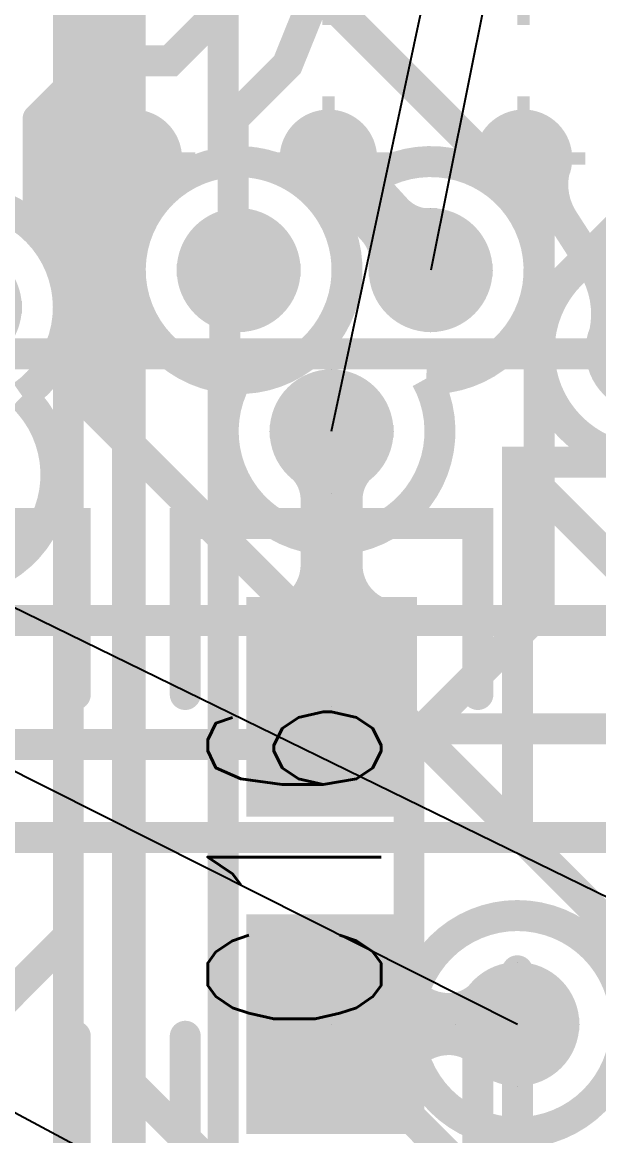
# Model space of a CAD drawing. Extents: x -4539 to 5978, y -4736 to 3041.
# Drawn here: x 2195.1 to 2288.1, y 401.4 to 581 of the extents above; entities that cross this region are included whole.
import ezdxf
from ezdxf.enums import TextEntityAlignment as Align

# ---------------------------------------------------------------- set-up
doc = ezdxf.new("R2010")
doc.units = 0
for name, pattern in [('SIG_105', [2, 1, 1]), ('SIG_109', [2, 1, 1]), ('SIG_111', [2, 1, 1]), ('SIG_173', [2, 1, 1]), ('SIG_18', [2, 1, 1]), ('SIG_192', [2, 1, 1]), ('SIG_195', [2, 1, 1]), ('SIG_39', [2, 1, 1]), ('SIG_40', [2, 1, 1]), ('SIG_41', [2, 1, 1]), ('SIG_42', [2, 1, 1]), ('SIG_45', [2, 1, 1]), ('SIG_46', [2, 1, 1]), ('SIG_48', [2, 1, 1]), ('SIG_94', [2, 1, 1])]:
    doc.linetypes.add(name, pattern=pattern)
doc.layers.get('0').update_dxf_attribs({"color": 254, "linetype": 'CONTINUOUS'})
for name, color, linetype in [('DRIL_NPLTE_THRU_01', 16, 'CONTINUOUS'), ('DRIL_NPLTE_THRU_02', 2, 'CONTINUOUS'), ('DRIL_NPLTE_THRU_03', 34, 'CONTINUOUS'), ('DRIL_NPLTE_THRU_04', 96, 'CONTINUOUS'), ('DRIL_NPLTE_THRU_05', 6, 'CONTINUOUS'), ('DRIL_NPLTE_THRU_06', 176, 'CONTINUOUS'), ('DRIL_PLTE_THRU_01', 16, 'CONTINUOUS'), ('DRIL_PLTE_THRU_02', 2, 'CONTINUOUS'), ('DRIL_PLTE_THRU_03', 34, 'CONTINUOUS'), ('DRIL_PLTE_THRU_04', 96, 'CONTINUOUS'), ('DRIL_PLTE_THRU_05', 6, 'CONTINUOUS'), ('DRIL_PLTE_THRU_06', 176, 'CONTINUOUS'), ('DRIL_SYMBOL', 254, 'CONTINUOUS'), ('LINK_00', 254, 'CONTINUOUS'), ('PADS_BOT', 5, 'CONTINUOUS'), ('PADS_INNER', 1, 'CONTINUOUS'), ('PADS_TOP', 1, 'CONTINUOUS'), ('PART_NAME_01', 6, 'CONTINUOUS'), ('PART_NAME_27', 3, 'CONTINUOUS'), ('PART_TOP_2DLINE_00', 6, 'CONTINUOUS'), ('PART_TOP_2DLINE_01', 6, 'CONTINUOUS'), ('POUR_OUTLINE_05', 216, 'CONTINUOUS'), ('POUR_VIATHERM_02', 56, 'CONTINUOUS'), ('POUR_VIATHERM_05', 216, 'CONTINUOUS'), ('POUR_VOID_02', 56, 'CONTINUOUS'), ('POUR_VOID_05', 216, 'CONTINUOUS'), ('TEAR_01', 1, 'CONTINUOUS'), ('TEAR_04', 3, 'CONTINUOUS'), ('TRACE_01', 1, 'CONTINUOUS'), ('TRACE_03', 43, 'CONTINUOUS'), ('TRACE_04', 3, 'CONTINUOUS'), ('TRACE_06', 5, 'CONTINUOUS'), ('VIAPTS', 1, 'CONTINUOUS')]:
    doc.layers.add(name, color=color, linetype=linetype)
doc.styles.add('W4', font='simplex', dxfattribs={"width": 0.75})
doc.styles.add('W5', font='simplex', dxfattribs={"width": 0.75})

# ---------------------------------------------------------------- blocks, each defined once
blk = doc.blocks.new('POUR_VOID_441')
at = {"layer": 'POUR_VOID_02', "const_width": 5}
blk.add_lwpolyline([(-4027.0605774278, -5977.6807086614, -2.7984438408), (-4004.9394225722, -5979.3192913386, -1.525558371), (-4034.4992913386, -5991.8212598425, -5.1453307625), (-4029.4651706037, -5979.7167979003, -0.045102872)], format="xyb", close=True, dxfattribs=at)
blk = doc.blocks.new('POUR_VOID_439')
at = {"layer": 'POUR_VOID_02', "const_width": 5}
blk.add_lwpolyline([(-3954.5, -5950.875511811, -1.8164655271), (-3939.7106036745, -5976.4857742782, -1.7007096788), (-3970.2960367454, -5976.4977165354, -1.7561939894)], format="xyb", close=True, dxfattribs=at)
blk = doc.blocks.new('POUR_VOID_430')
at = {"layer": 'POUR_VOID_02', "const_width": 5}
blk.add_lwpolyline([(-3886.567480315, -5973.5377952756, -3.8280548046), (-3896.2193175853, -5987.6754068241, -3.8280548046)], format="xyb", close=True, dxfattribs=at)
blk = doc.blocks.new('POUR_OUTLINE_418')
for name in ['POUR_VOID_439', 'POUR_VOID_441', 'POUR_VOID_430']:
    blk.add_blockref(name, (0, 0))
blk = doc.blocks.new('POUR_VIATHERM_862')
at = {"layer": 'POUR_VIATHERM_02'}
for points in [[(-3925, -6070.5905511811), (-3925, -6070.5905511811)], [(-3935, -6080.5905511811), (-3935, -6080.5905511811)], [(-3915, -6080.5905511811), (-3915, -6080.5905511811)], [(-3925, -6090.5905511811), (-3925, -6090.5905511811)]]:
    blk.add_lwpolyline(points, dxfattribs=at)
blk = doc.blocks.new('POUR_HEADER_0')
for name in ['POUR_OUTLINE_418', 'POUR_VIATHERM_862']:
    blk.add_blockref(name, (6185, 6485))
blk = doc.blocks.new('POUR_OUTLINE_4')
at = {"layer": 'POUR_OUTLINE_05', "const_width": 5}
blk.add_lwpolyline([(-4343.9159317585, -6123.4842519685, -1.2996304191), (-4310.0840682415, -6123.4842519685), (-4299.9182152231, -6123.4842519685, -0.9233548583), (-4265.0287664042, -6123.4842519685), (-4222.7643832021, -6123.4842519685, -0.4943229543), (-4194.9564041995, -6123.4842519685), (-3987.9330708661, -6123.4842519685), (-3987.9330708661, -5872.4231496063, -0.5292766294), (-4006.3801312336, -5850.1217322835, -0.9960801244), (-4013.7542519685, -5815.9072178478, -0.7328626547), (-4001.8033595801, -5784.7448031496, -0.552929002), (-3987.9330708661, -5758.5472703412), (-3987.9330708661, -5538.0098687664, -0.3981491823)], format="xyb", dxfattribs=at)
blk = doc.blocks.new('POUR_HEADER_1')
blk.add_blockref('POUR_OUTLINE_4', (5333.8582677165, 5791.3385826772))
blk = doc.blocks.new('POUR_VOID_161')
at = {"layer": 'POUR_VOID_05', "const_width": 5}
blk.add_lwpolyline([(-3921.5002099738, -5972, 1), (-3886.4997900262, -5972, 1)], format="xyb", close=True, dxfattribs=at)
blk = doc.blocks.new('POUR_VOID_160')
at = {"layer": 'POUR_VOID_05', "const_width": 5}
blk.add_lwpolyline([(-3942.5002099738, -6080.5905511811, 1), (-3907.4997900262, -6080.5905511811, 1)], format="xyb", close=True, dxfattribs=at)
blk = doc.blocks.new('POUR_OUTLINE_151')
at = {"layer": 'POUR_OUTLINE_05', "const_width": 5}
blk.add_lwpolyline([(-3692.5, -6127.5), (-3692.5, -4987.5), (-3837.5, -4987.5), (-3837.5, -5092.4870341207, -11.3488749531), (-3837.5, -5117.5129658793), (-3837.5, -5487.5), (-3972.5, -5487.5), (-3972.5, -5504.7027034121, -1.6996603244), (-3972.5, -5535.2972965879), (-3972.5, -5591.725328084, -0.3447286682), (-3972.5, -5619.4557742782), (-3972.5, -5765.6953543307, -0.3256338456), (-3972.5, -5786.3046456693), (-3972.5, -5851.1594750656, -0.11108193), (-3972.5, -5858.8405249344), (-3972.5, -5941.6792913386, -1.1546986281), (-3972.5, -5976.3207086614), (-3972.5, -6127.5), (-3957.4781889764, -6127.5, -0.8660268365), (-3922.8367716535, -6127.5)], format="xyb", close=True, dxfattribs=at)
for name in ['POUR_VOID_161', 'POUR_VOID_160']:
    blk.add_blockref(name, (0, 0))
blk = doc.blocks.new('POUR_VIATHERM_390')
at = {"layer": 'POUR_VIATHERM_05'}
for points in [[(-3939, -5949), (-3939, -5949)], [(-3949, -5959), (-3949, -5959)], [(-3929, -5959), (-3929, -5959)], [(-3939, -5969), (-3939, -5969)]]:
    blk.add_lwpolyline(points, dxfattribs=at)
blk = doc.blocks.new('POUR_VIATHERM_395')
at = {"layer": 'POUR_VIATHERM_05'}
for points in [[(-3955, -5975), (-3955, -5975)], [(-3965, -5985), (-3965, -5985)], [(-3945, -5985), (-3945, -5985)], [(-3955, -5995), (-3955, -5995)]]:
    blk.add_lwpolyline(points, dxfattribs=at)
blk = doc.blocks.new('POUR_HEADER_2')
for name in ['POUR_OUTLINE_151', 'POUR_VIATHERM_390', 'POUR_VIATHERM_395']:
    blk.add_blockref(name, (3840, 4990))
blk = doc.blocks.new('SMOOTH_5')
at = {"const_width": 2.5}
blk.add_lwpolyline([(-1.25, 0, 1), (1.25, 0, 1)], format="xyb", close=True, dxfattribs=at)
blk = doc.blocks.new('PART_BODY_TOP_1')
at = {"layer": 'PART_TOP_2DLINE_01', "const_width": 5}
for points in [[(-27.5590551181, 23.6220472441), (-55.1181102362, 23.6220472441), (-55.1181102362, -23.6220472441), (-27.5590551181, -23.6220472441)], [(27.5590551181, -23.6220472441), (55.1181102362, -23.6220472441), (55.1181102362, 23.6220472441), (27.5590551181, 23.6220472441)]]:
    blk.add_lwpolyline(points, dxfattribs=at)
at = {"layer": 'PART_TOP_2DLINE_01'}
for p in [(-55.1181102362, 23.6220472441), (-27.5590551181, 23.6220472441), (27.5590551181, 23.6220472441), (55.1181102362, 23.6220472441), (-55.1181102362, -23.6220472441), (-27.5590551181, -23.6220472441), (27.5590551181, -23.6220472441), (55.1181102362, -23.6220472441)]:
    blk.add_blockref('SMOOTH_5', p, dxfattribs=at)
blk = doc.blocks.new('DRIL_SYMBOL_0')
at = {"layer": 'DRIL_SYMBOL', "const_width": 2}
for points in [[(0, -10), (0, 10)], [(-10, 0), (10, 0)]]:
    blk.add_lwpolyline(points, dxfattribs=at)
blk = doc.blocks.new('DRIL_HOLE_0')
blk.add_lwpolyline([(0, 0, 1), (0, 0, 1)], format="xyb", close=True)
blk.add_blockref('DRIL_SYMBOL_0', (0, 0))
blk = doc.blocks.new('PAD_0')
blk.add_lwpolyline([(0, 0), (0, 0)])
blk = doc.blocks.new('PAD_1')
at = {"const_width": 27.5590551181}
blk.add_lwpolyline([(-17.7165354331, 0), (17.7165354331, 0)], dxfattribs=at)
blk = doc.blocks.new('STK_TOP_4')
at = {"layer": 'DRIL_NPLTE_THRU_01'}
blk.add_blockref('DRIL_HOLE_0', (0, 0), dxfattribs=at)
at = {"layer": 'DRIL_NPLTE_THRU_02'}
blk.add_blockref('DRIL_HOLE_0', (0, 0), dxfattribs=at)
at = {"layer": 'DRIL_NPLTE_THRU_03'}
blk.add_blockref('DRIL_HOLE_0', (0, 0), dxfattribs=at)
at = {"layer": 'DRIL_NPLTE_THRU_04'}
blk.add_blockref('DRIL_HOLE_0', (0, 0), dxfattribs=at)
at = {"layer": 'DRIL_NPLTE_THRU_05'}
blk.add_blockref('DRIL_HOLE_0', (0, 0), dxfattribs=at)
at = {"layer": 'DRIL_NPLTE_THRU_06'}
blk.add_blockref('DRIL_HOLE_0', (0, 0), dxfattribs=at)
at = {"layer": 'PADS_BOT'}
blk.add_blockref('PAD_0', (0, 0), dxfattribs=at)
at = {"layer": 'PADS_INNER'}
blk.add_blockref('PAD_0', (0, 0), dxfattribs=at)
at = {"layer": 'PADS_TOP'}
blk.add_blockref('PAD_1', (0, 0), dxfattribs=at)
blk = doc.blocks.new('SYM_TOP_3')
for name, p in [('PART_BODY_TOP_1', (0, 0)), ('STK_TOP_4', (-25.5905511811, 0)), ('STK_TOP_4', (25.5905511811, 0))]:
    blk.add_blockref(name, p)
blk = doc.blocks.new('PART_TOP_3')
blk.add_blockref('SYM_TOP_3', (0, 0))
blk = doc.blocks.new('PART_TOP_7')
blk.add_blockref('SYM_TOP_3', (0, 0))
at = {"layer": 'PART_NAME_27', "style": 'W4', "width": 0.75}
blk.add_text('C16', height=28, rotation=-180, dxfattribs=at).set_placement((0, -20), align=Align.TOP_CENTER)
blk = doc.blocks.new('PART_BODY_TOP_2')
at = {"layer": 'PART_TOP_2DLINE_00', "const_width": 5}
for points in [[(-12, 35), (-70, 35), (-70, -35), (-12, -35)], [(12, 35), (70, 35), (70, -35), (12, -35)]]:
    blk.add_lwpolyline(points, dxfattribs=at)
at = {"layer": 'PART_TOP_2DLINE_00'}
for p in [(-70, 35), (-12, 35), (12, 35), (70, 35), (-70, -35), (-12, -35), (12, -35), (70, -35)]:
    blk.add_blockref('SMOOTH_5', p, dxfattribs=at)
blk = doc.blocks.new('PAD_2')
blk.add_lwpolyline([(0, 0, 1), (0, 0, 1)], format="xyb", close=True)
blk = doc.blocks.new('PAD_3')
at = {"const_width": 30}
blk.add_lwpolyline([(-19, 0), (19, 0)], dxfattribs=at)
blk = doc.blocks.new('STK_TOP_5')
at = {"layer": 'DRIL_PLTE_THRU_01'}
blk.add_blockref('DRIL_HOLE_0', (0, 0), dxfattribs=at)
at = {"layer": 'DRIL_PLTE_THRU_02'}
blk.add_blockref('DRIL_HOLE_0', (0, 0), dxfattribs=at)
at = {"layer": 'DRIL_PLTE_THRU_03'}
blk.add_blockref('DRIL_HOLE_0', (0, 0), dxfattribs=at)
at = {"layer": 'DRIL_PLTE_THRU_04'}
blk.add_blockref('DRIL_HOLE_0', (0, 0), dxfattribs=at)
at = {"layer": 'DRIL_PLTE_THRU_05'}
blk.add_blockref('DRIL_HOLE_0', (0, 0), dxfattribs=at)
at = {"layer": 'DRIL_PLTE_THRU_06'}
blk.add_blockref('DRIL_HOLE_0', (0, 0), dxfattribs=at)
at = {"layer": 'PADS_BOT'}
blk.add_blockref('PAD_2', (0, 0), dxfattribs=at)
at = {"layer": 'PADS_INNER'}
blk.add_blockref('PAD_2', (0, 0), dxfattribs=at)
at = {"layer": 'PADS_TOP'}
blk.add_blockref('PAD_3', (0, 0), dxfattribs=at)
blk = doc.blocks.new('SYM_TOP_4')
for name, p in [('PART_BODY_TOP_2', (0, 0)), ('STK_TOP_5', (-31, 0)), ('STK_TOP_5', (31, 0))]:
    blk.add_blockref(name, p)
blk = doc.blocks.new('PART_TOP_10')
blk.add_blockref('SYM_TOP_4', (0, 0))
at = {"layer": 'PART_NAME_01', "style": 'W5', "width": 0.75}
blk.add_text('C19', height=35, rotation=-180, dxfattribs=at).set_placement((-1.3373228346, 55.2329396325), align=Align.TOP_RIGHT)
at = {"layer": 'PART_NAME_27', "style": 'W4', "width": 0.75}
blk.add_text('C19', height=28, rotation=-180, dxfattribs=at).set_placement((0, -20), align=Align.TOP_CENTER)
blk = doc.blocks.new('PART_BODY_TOP_7')
at = {"layer": 'PART_TOP_2DLINE_00', "const_width": 5}
blk.add_lwpolyline([(-157.4803149606, -236.2204724409), (-157.4803149606, 236.2204724409), (157.4803149606, 236.2204724409), (157.4803149606, -236.2204724409)], close=True, dxfattribs=at)
blk = doc.blocks.new('PAD_9')
at = {"const_width": 7.874015748}
blk.add_lwpolyline([(0, -3.937007874, 1), (0, 3.937007874, 1)], format="xyb", close=True, dxfattribs=at)
blk = doc.blocks.new('STK_TOP_11')
at = {"layer": 'DRIL_NPLTE_THRU_01'}
blk.add_blockref('DRIL_HOLE_0', (0, 0), dxfattribs=at)
at = {"layer": 'DRIL_NPLTE_THRU_02'}
blk.add_blockref('DRIL_HOLE_0', (0, 0), dxfattribs=at)
at = {"layer": 'DRIL_NPLTE_THRU_03'}
blk.add_blockref('DRIL_HOLE_0', (0, 0), dxfattribs=at)
at = {"layer": 'DRIL_NPLTE_THRU_04'}
blk.add_blockref('DRIL_HOLE_0', (0, 0), dxfattribs=at)
at = {"layer": 'DRIL_NPLTE_THRU_05'}
blk.add_blockref('DRIL_HOLE_0', (0, 0), dxfattribs=at)
at = {"layer": 'DRIL_NPLTE_THRU_06'}
blk.add_blockref('DRIL_HOLE_0', (0, 0), dxfattribs=at)
at = {"layer": 'PADS_BOT'}
blk.add_blockref('PAD_2', (0, 0), dxfattribs=at)
at = {"layer": 'PADS_INNER'}
blk.add_blockref('PAD_2', (0, 0), dxfattribs=at)
at = {"layer": 'PADS_TOP'}
blk.add_blockref('PAD_9', (0, 0), dxfattribs=at)
blk = doc.blocks.new('SYM_TOP_9')
for name, p in [('PART_BODY_TOP_7', (0, 0)), ('STK_TOP_11', (94.4881889764, 125.9842519685)), ('STK_TOP_11', (125.9842519685, 125.9842519685)), ('STK_TOP_11', (94.4881889764, 94.4881889764)), ('STK_TOP_11', (125.9842519685, 94.4881889764)), ('STK_TOP_11', (94.4881889764, 62.9921259843)), ('STK_TOP_11', (125.9842519685, 62.9921259843))]:
    blk.add_blockref(name, p)
blk = doc.blocks.new('PART_TOP_34')
blk.add_blockref('SYM_TOP_9', (0, 0))
blk = doc.blocks.new('SMOOTH_10')
at = {"const_width": 5}
blk.add_lwpolyline([(-2.5, 0, 1), (2.5, 0, 1)], format="xyb", close=True, dxfattribs=at)
blk = doc.blocks.new('TEAR_2008008000074')
at = {"const_width": 10}
for points in [[(4.2721259843, -4.6612335958, -0.1962603537), (2.7952230971, -0.66832021)], [(4.2721259843, -4.6612335958, 0.1962608773), (0.4227296588, -2.8427559055)]]:
    blk.add_lwpolyline(points, format="xyb", dxfattribs=at)
for p in [(2.7952230971, -0.66832021), (0.4227296588, -2.8427559055), (4.2721259843, -4.6612335958), (4.2721259843, -4.6612335958)]:
    blk.add_blockref('SMOOTH_10', p)
blk = doc.blocks.new('TEAR_2008008000075')
at = {"const_width": 10}
for points in [[(-7.432335958, 8.1092913386, 0.196262058), (-0.7354330709, 4.9456167979)], [(-7.432335958, 8.1092913386, -0.1962617609), (-4.8629396325, 1.1626771654)]]:
    blk.add_lwpolyline(points, format="xyb", dxfattribs=at)
for p in [(-7.432335958, 8.1092913386), (-7.432335958, 8.1092913386), (-0.7354330709, 4.9456167979), (-4.8629396325, 1.1626771654)]:
    blk.add_blockref('SMOOTH_10', p)
blk = doc.blocks.new('TRACE_144')
at = {"layer": 'TRACE_01', "linetype": 'SIG_18', "const_width": 10}
blk.add_lwpolyline([(2244.4881889764, 559.0157480315), (2261, 541)], dxfattribs=at)
at = {"layer": 'TEAR_01'}
for name, p in [('TEAR_2008008000074', (2244.4881889764, 559.0157480315)), ('TEAR_2008008000075', (2261, 541))]:
    blk.add_blockref(name, p, dxfattribs=at)
at = {"layer": 'TRACE_01'}
for p in [(2244.4881889764, 559.0157480315), (2261, 541)]:
    blk.add_blockref('SMOOTH_10', p, dxfattribs=at)
blk = doc.blocks.new('TEAR_2008008000088')
at = {"const_width": 10}
for points in [[(0, 22.8897637795, -0.3116690832), (-7.0236220472, 12.7165354331)], [(0, 22.8897637795, 0.3116690832), (7.0236220472, 12.7165354331)]]:
    blk.add_lwpolyline(points, format="xyb", dxfattribs=at)
blk.add_lwpolyline([(0, 22.8897637795), (0, 12.7165354331)], dxfattribs=at)
for p in [(0, 22.8897637795), (0, 22.8897637795), (0, 22.8897637795), (-7.0236220472, 12.7165354331), (0, 12.7165354331), (7.0236220472, 12.7165354331)]:
    blk.add_blockref('SMOOTH_10', p)
blk = doc.blocks.new('TEAR_2008008000089')
at = {"const_width": 10}
for points in [[(0, -11, 0.1962617181), (-2.7994225722, -4.1428608924)], [(0, -11, -0.1962617181), (2.7994225722, -4.1428608924)]]:
    blk.add_lwpolyline(points, format="xyb", dxfattribs=at)
for p in [(-2.7994225722, -4.1428608924), (2.7994225722, -4.1428608924), (0, -11), (0, -11)]:
    blk.add_blockref('SMOOTH_10', p)
blk = doc.blocks.new('TRACE_252')
at = {"layer": 'TRACE_01', "linetype": 'SIG_18', "const_width": 10}
blk.add_lwpolyline([(2245, 470.5905511811), (2245, 515)], dxfattribs=at)
at = {"layer": 'TEAR_01'}
for name, p in [('TEAR_2008008000089', (2245, 515)), ('TEAR_2008008000088', (2245, 470.5905511811))]:
    blk.add_blockref(name, p, dxfattribs=at)
at = {"layer": 'TRACE_01'}
for p in [(2245, 515), (2245, 470.5905511811)]:
    blk.add_blockref('SMOOTH_10', p, dxfattribs=at)
blk = doc.blocks.new('TEAR_2008008000172')
at = {"const_width": 5}
for points in [[(6.4107349081, -9.9338845144, -0.1962615923), (4.942519685, -2.1098425197)], [(6.4107349081, -9.9338845144, 0.1962615872), (-0.113648294, -5.372808399)]]:
    blk.add_lwpolyline(points, format="xyb", dxfattribs=at)
blk.add_lwpolyline([(6.4107349081, -9.9338845144), (2.9139632546, -4.5154068241)], dxfattribs=at)
for p in [(4.942519685, -2.1098425197), (-0.113648294, -5.372808399), (2.9139632546, -4.5154068241), (6.4107349081, -9.9338845144), (6.4107349081, -9.9338845144), (6.4107349081, -9.9338845144)]:
    blk.add_blockref('SMOOTH_5', p)
blk = doc.blocks.new('TEAR_2008008000173')
at = {"const_width": 5}
for points in [[(-8.9468503937, 13.8637532808, 0.1962615621), (0.1586351706, 7.49832021)], [(-8.9468503937, 13.8637532808, -0.1962612272), (-6.8978215223, 2.9445144357)], [(-8.9468503937, 13.8637532808, 0.0677292272), (-2.9700524934, 6.8868503937)], [(-8.9468503937, 13.8637532808, -0.0677291955), (-5.0517322835, 5.5434645669)]]:
    blk.add_lwpolyline(points, format="xyb", dxfattribs=at)
for p in [(-8.9468503937, 13.8637532808), (-8.9468503937, 13.8637532808), (-8.9468503937, 13.8637532808), (-8.9468503937, 13.8637532808), (-2.9700524934, 6.8868503937), (0.1586351706, 7.49832021), (-5.0517322835, 5.5434645669), (-6.8978215223, 2.9445144357)]:
    blk.add_blockref('SMOOTH_5', p)
blk = doc.blocks.new('TRACE_316')
at = {"layer": 'TRACE_01', "linetype": 'SIG_39', "const_width": 5}
blk.add_lwpolyline([(2275.9842519685, 559.0157480315), (2296, 528)], dxfattribs=at)
at = {"layer": 'TEAR_01'}
for name, p in [('TEAR_2008008000172', (2275.9842519685, 559.0157480315)), ('TEAR_2008008000173', (2296, 528))]:
    blk.add_blockref(name, p, dxfattribs=at)
at = {"layer": 'TRACE_01'}
for p in [(2275.9842519685, 559.0157480315), (2296, 528)]:
    blk.add_blockref('SMOOTH_5', p, dxfattribs=at)
blk = doc.blocks.new('TRACE_1852')
at = {"layer": 'TRACE_04', "linetype": 'SIG_40', "const_width": 5}
blk.add_lwpolyline([(2227.5, 515), (2227.5, 393.5), (2229, 392), (2229, 193.6421259843), (2251.6421259843, 171)], dxfattribs=at)
at = {"layer": 'TRACE_04'}
blk.add_blockref('SMOOTH_5', (2227.5, 515), dxfattribs=at)
blk = doc.blocks.new('TEAR_2008008000176')
at = {"const_width": 5}
for points in [[(-11.6672703412, -11.6672703412, 0.1962619447), (-7.3633858268, -1.4249343832)], [(-11.6672703412, -11.6672703412, 0.0677293976), (-6.1064041995, -4.3545144357)], [(-11.6672703412, -11.6672703412, -0.0677293976), (-4.3545144357, -6.1064041995)], [(-11.6672703412, -11.6672703412, -0.1962619447), (-1.4249343832, -7.3633858268)]]:
    blk.add_lwpolyline(points, format="xyb", dxfattribs=at)
for p in [(-7.3633858268, -1.4249343832), (-6.1064041995, -4.3545144357), (-4.3545144357, -6.1064041995), (-1.4249343832, -7.3633858268), (-11.6672703412, -11.6672703412), (-11.6672703412, -11.6672703412), (-11.6672703412, -11.6672703412), (-11.6672703412, -11.6672703412)]:
    blk.add_blockref('SMOOTH_5', p)
blk = doc.blocks.new('TRACE_1862')
at = {"layer": 'TRACE_04', "linetype": 'SIG_41', "const_width": 5}
blk.add_lwpolyline([(2257.5, 419.4094488189), (2257.5, 464.7047244094), (2278.5, 485.7047244094), (2278.5, 535.2487401575), (2298.3539107612, 555.1026509186), (2318.5290551181, 555.1026509186), (2341.2132020997, 577.7867979003)], dxfattribs=at)
at = {"layer": 'TEAR_04'}
blk.add_blockref('TEAR_2008008000176', (2341.2132020997, 577.7867979003), dxfattribs=at)
at = {"layer": 'TRACE_04'}
for p in [(2341.2132020997, 577.7867979003), (2298.3539107612, 555.1026509186), (2318.5290551181, 555.1026509186), (2278.5, 535.2487401575), (2278.5, 485.7047244094), (2257.5, 464.7047244094), (2257.5, 419.4094488189)]:
    blk.add_blockref('SMOOTH_5', p, dxfattribs=at)
blk = doc.blocks.new('TEAR_2008008000189')
at = {"const_width": 5}
for points in [[(0, 16.5, -0.1962618062), (-4.1991338583, 6.2142782152)], [(0, 16.5, -0.06772931), (-1.2387664042, 7.3969816273)], [(0, 16.5, 0.1962618062), (4.1991338583, 6.2142782152)], [(0, 16.5, 0.06772931), (1.2387664042, 7.3969816273)]]:
    blk.add_lwpolyline(points, format="xyb", dxfattribs=at)
for p in [(0, 16.5), (0, 16.5), (0, 16.5), (0, 16.5), (-1.2387664042, 7.3969816273), (1.2387664042, 7.3969816273), (-4.1991338583, 6.2142782152), (4.1991338583, 6.2142782152)]:
    blk.add_blockref('SMOOTH_5', p)
blk = doc.blocks.new('TRACE_1910')
at = {"layer": 'TRACE_01', "linetype": 'SIG_45', "const_width": 5}
blk.add_lwpolyline([(2212.5, 409.8067716535), (2231.4603149606, 390.8464566929), (2263.7448031496, 390.8464566929), (2318, 336.5912598425), (2318, 255)], dxfattribs=at)
at = {"layer": 'TEAR_01'}
blk.add_blockref('TEAR_2008008000189', (2318, 255), dxfattribs=at)
at = {"layer": 'TRACE_01'}
for p in [(2212.5, 409.8067716535), (2231.4603149606, 390.8464566929), (2263.7448031496, 390.8464566929), (2318, 336.5912598425), (2318, 255)]:
    blk.add_blockref('SMOOTH_5', p, dxfattribs=at)
blk = doc.blocks.new('TEAR_2008008000193')
at = {"const_width": 5}
for points in [[(0, -16.5, 0.1962618062), (-4.1991338583, -6.2142782152)], [(0, -16.5, 0.06772931), (-1.2387664042, -7.3969816273)], [(0, -16.5, -0.1962618062), (4.1991338583, -6.2142782152)], [(0, -16.5, -0.06772931), (1.2387664042, -7.3969816273)]]:
    blk.add_lwpolyline(points, format="xyb", dxfattribs=at)
for p in [(-4.1991338583, -6.2142782152), (-1.2387664042, -7.3969816273), (1.2387664042, -7.3969816273), (4.1991338583, -6.2142782152), (0, -16.5), (0, -16.5), (0, -16.5), (0, -16.5)]:
    blk.add_blockref('SMOOTH_5', p)
blk = doc.blocks.new('TRACE_314')
at = {"layer": 'TRACE_04', "linetype": 'SIG_46', "const_width": 5}
blk.add_lwpolyline([(2190, 667), (2190, 597.7132020997), (2202.5, 585.2132020997), (2202.5, 535)], dxfattribs=at)
at = {"layer": 'TEAR_04'}
blk.add_blockref('TEAR_2008008000193', (2190, 667), dxfattribs=at)
at = {"layer": 'TRACE_04'}
for p in [(2190, 667), (2190, 597.7132020997), (2202.5, 585.2132020997), (2202.5, 535)]:
    blk.add_blockref('SMOOTH_5', p, dxfattribs=at)
blk = doc.blocks.new('TRACE_1024')
at = {"layer": 'TRACE_04', "linetype": 'SIG_48', "const_width": 5}
blk.add_lwpolyline([(2211, 271), (2211, 358.7059055118), (2212.5, 360.2059055118), (2212.5, 585.2867979003), (2227.9264041995, 600.7132020997), (2227.9264041995, 645)], dxfattribs=at)
blk = doc.blocks.new('TRACE_1286')
at = {"layer": 'TRACE_06', "linetype": 'SIG_94', "const_width": 5}
blk.add_lwpolyline([(1810, 1000), (2038, 772), (2041.7487401575, 772), (2092.7533595801, 720.9953805774), (2092.7533595801, 720.0046194226), (2111.5079790026, 701.25), (2127.7119422572, 701.25), (2278.5, 550.4619422572), (2278.5, 505.8790026247), (2359.3953543307, 424.983648294), (2359.3953543307, 414.2495013123)], dxfattribs=at)
at = {"layer": 'TRACE_06'}
for p in [(2278.5, 550.4619422572), (2278.5, 505.8790026247)]:
    blk.add_blockref('SMOOTH_5', p, dxfattribs=at)
blk = doc.blocks.new('TRACE_782')
at = {"layer": 'TRACE_03', "linetype": 'SIG_105', "const_width": 5}
blk.add_lwpolyline([(1513, 551), (1531.2487401575, 569.2487401575), (1751.4533595801, 569.2487401575), (1761.0809186352, 559.6211811024), (1913.7741469816, 559.6211811024), (1952.1085301837, 521.2867979003), (2028.2295538058, 521.2867979003), (2029.4427559055, 522.5), (2068.2487401575, 522.5), (2091.5, 499.2487401575), (2091.5, 487.7512598425), (2114.7512598425, 464.5), (2247.1243832021, 464.5), (2249.6243832021, 467), (2386, 467)], dxfattribs=at)
at = {"layer": 'TRACE_03'}
for p in [(2249.6243832021, 467), (2247.1243832021, 464.5)]:
    blk.add_blockref('SMOOTH_5', p, dxfattribs=at)
blk = doc.blocks.new('TRACE_802')
at = {"layer": 'TRACE_06', "linetype": 'SIG_109', "const_width": 5}
blk.add_lwpolyline([(2097, 685), (2129.819816273, 685), (2207.5, 607.319816273), (2207.5, 517.7771391076), (2338.5826771654, 386.6944619423), (2338.5826771654, 320.2362204724)], dxfattribs=at)
at = {"layer": 'TRACE_06'}
blk.add_blockref('SMOOTH_5', (2207.5, 517.7771391076), dxfattribs=at)
blk = doc.blocks.new('TRACE_786')
at = {"layer": 'TRACE_03', "linetype": 'SIG_111', "const_width": 5}
blk.add_lwpolyline([(1557, 592), (1575.5, 592.2487401575), (1589.7512598425, 606.5), (1605.3978740157, 606.5), (1621.0477952756, 590.8500787402), (1761.3004461942, 590.8500787402), (1781.5899475066, 570.5605774278), (1919.3337795276, 570.5605774278), (1958.6075590551, 531.2867979003), (1999.7746981627, 531.2867979003), (2000.9879002625, 532.5), (2080.0710498688, 532.5), (2104.9066404199, 507.6644094488), (2131.0843307087, 507.6644094488), (2154.2487401575, 484.5), (2401.3370603675, 484.5), (2416, 473)], dxfattribs=at)
blk = doc.blocks.new('TEAR_2008008001007')
at = {"const_width": 10}
for points in [[(18.9527559055, 0, -0.2926027598), (8.7795275591, 6.5108661417)], [(18.9527559055, 0, 0.2926024703), (8.7795275591, -6.5108661417)]]:
    blk.add_lwpolyline(points, format="xyb", dxfattribs=at)
blk.add_lwpolyline([(18.9527559055, 0), (8.7795275591, 0)], dxfattribs=at)
for p in [(8.7795275591, 6.5108661417), (8.7795275591, 0), (18.9527559055, 0), (18.9527559055, 0), (18.9527559055, 0), (8.7795275591, -6.5108661417)]:
    blk.add_blockref('SMOOTH_10', p)
blk = doc.blocks.new('TEAR_2008008001008')
at = {"const_width": 10}
for points in [[(-11, 0, 0.1962617181), (-4.1428608924, 2.7994225722)], [(-11, 0, -0.1962617181), (-4.1428608924, -2.7994225722)]]:
    blk.add_lwpolyline(points, format="xyb", dxfattribs=at)
for p in [(-4.1428608924, 2.7994225722), (-11, 0), (-11, 0), (-4.1428608924, -2.7994225722)]:
    blk.add_blockref('SMOOTH_10', p)
blk = doc.blocks.new('TRACE_142')
at = {"layer": 'TRACE_01', "linetype": 'SIG_173', "const_width": 10}
blk.add_lwpolyline([(2245, 419.4094488189), (2275, 419.4094488189)], dxfattribs=at)
at = {"layer": 'TEAR_01'}
for name, p in [('TEAR_2008008001007', (2245, 419.4094488189)), ('TEAR_2008008001008', (2275, 419.4094488189))]:
    blk.add_blockref(name, p, dxfattribs=at)
at = {"layer": 'TRACE_01'}
for p in [(2245, 419.4094488189), (2275, 419.4094488189)]:
    blk.add_blockref('SMOOTH_10', p, dxfattribs=at)
blk = doc.blocks.new('TRACE_2812')
at = {"layer": 'TRACE_03', "linetype": 'SIG_192', "const_width": 5}
blk.add_lwpolyline([(1895.6396325459, 484.3566141732), (2056.0723097113, 484.3566141732), (2090.9289238845, 449.5), (2417.2487401575, 449.5), (2433.5, 465.7512598425)], dxfattribs=at)
blk = doc.blocks.new('DRIL_SYMBOL_7')
at = {"layer": 'DRIL_SYMBOL', "const_width": 2}
for points in [[(0, -10), (0, 10)], [(-10, 0), (10, 0)]]:
    blk.add_lwpolyline(points, dxfattribs=at)
blk = doc.blocks.new('DRIL_HOLE_7')
at = {"const_width": 3.5}
blk.add_lwpolyline([(-1.75, 0, 1), (1.75, 0, 1)], format="xyb", close=True, dxfattribs=at)
blk.add_blockref('DRIL_SYMBOL_7', (0, 0))
blk = doc.blocks.new('PAD_15')
at = {"const_width": 10}
blk.add_lwpolyline([(0, -5, 1), (0, 5, 1)], format="xyb", close=True, dxfattribs=at)
blk = doc.blocks.new('STK_TOP_26')
at = {"layer": 'DRIL_PLTE_THRU_01'}
blk.add_blockref('DRIL_HOLE_7', (0, 0), dxfattribs=at)
at = {"layer": 'DRIL_PLTE_THRU_02'}
blk.add_blockref('DRIL_HOLE_7', (0, 0), dxfattribs=at)
at = {"layer": 'DRIL_PLTE_THRU_03'}
blk.add_blockref('DRIL_HOLE_7', (0, 0), dxfattribs=at)
at = {"layer": 'DRIL_PLTE_THRU_04'}
blk.add_blockref('DRIL_HOLE_7', (0, 0), dxfattribs=at)
at = {"layer": 'DRIL_PLTE_THRU_05'}
blk.add_blockref('DRIL_HOLE_7', (0, 0), dxfattribs=at)
at = {"layer": 'DRIL_PLTE_THRU_06'}
blk.add_blockref('DRIL_HOLE_7', (0, 0), dxfattribs=at)
at = {"layer": 'PADS_BOT'}
blk.add_blockref('PAD_15', (0, 0), dxfattribs=at)
at = {"layer": 'PADS_INNER'}
blk.add_blockref('PAD_15', (0, 0), dxfattribs=at)
at = {"layer": 'PADS_TOP'}
blk.add_blockref('PAD_15', (0, 0), dxfattribs=at)
blk = doc.blocks.new('SYM_TOP_2')
blk.add_blockref('STK_TOP_26', (0, 0))

msp = doc.modelspace()

# ---------------------------------------------------------------- linework, layer by layer
at = {"layer": 'LINK_00', "linetype": 'SIG_173'}
for p, q in [((2341.8953543307, 414.2495013123), (322.0472440945, 1400)), ((322.0472440945, 1400), (2275, 419.4094488189)), ((2259.842519685, 370), (322.0472440945, 1400))]:
    msp.add_line(p, q, dxfattribs=at)
at = {"layer": 'LINK_00', "linetype": 'SIG_18'}
for p, q in [((2245, 515), (2432.9527559055, 1395)), ((2432.9527559055, 1395), (2261, 541))]:
    msp.add_line(p, q, dxfattribs=at)
at = {"layer": 'TRACE_01', "linetype": 'SIG_40', "const_width": 5}
for points in [[(2229.1141732283, 565.3842519685), (2237.8678215223, 574.1379002625), (2244.4879265092, 590.5119160105), (2244.4881889764, 590.5118110236)], [(2229.1141732283, 541.8858267717), (2229.1141732283, 565.3842519685)], [(2229.1141732283, 541.8858267717), (2230, 541)]]:
    msp.add_lwpolyline(points, dxfattribs=at)
at = {"layer": 'TRACE_01', "linetype": 'SIG_42', "const_width": 5}
for points in [[(2197.6181102362, 565.3838845144), (2206.9980052493, 574.7637795276), (2218.9862467192, 574.7637795276), (2228.3661417323, 584.1436745407)], [(2197.6181102362, 565.3838845144), (2197.6181102362, 559.0157480315)], [(2197.6181102362, 559.0157480315), (2197.6181102362, 549.8891076115), (2202.5, 545.0072178478), (2202.5, 535)], [(2202.5, 535), (2202.5, 370)]]:
    msp.add_lwpolyline(points, dxfattribs=at)
at = {"layer": 'TRACE_01', "linetype": 'SIG_45', "const_width": 5}
for points in [[(2212.5, 558.5236220472), (2212.9921259843, 559.0157480315)], [(2212.5, 558.5236220472), (2212.5, 409.8067716535)]]:
    msp.add_lwpolyline(points, dxfattribs=at)
at = {"layer": 'TRACE_04', "linetype": 'SIG_40', "const_width": 5}
for points in [[(2227.7508923885, 541), (2227.7508923885, 522.499816273)], [(2227.7508923885, 541), (2230, 541)], [(2227.5, 522.2489238845), (2227.7508923885, 522.499816273)], [(2227.5, 522.2489238845), (2227.5, 515)]]:
    msp.add_lwpolyline(points, dxfattribs=at)
at = {"layer": 'TRACE_04', "linetype": 'SIG_46', "const_width": 5}
for points in [[(2202.5, 535), (2202.5, 433.5539632546)], [(2191.5, 422.5539632546), (2202.5, 433.5539632546)]]:
    msp.add_lwpolyline(points, dxfattribs=at)
at = {"layer": 'TRACE_04', "linetype": 'SIG_41', "const_width": 5}
for points in [[(2257.5, 404.625984252), (2257.5, 419.4094488189)], [(2257.5, 404.625984252), (2277.342519685, 384.7834645669)]]:
    msp.add_lwpolyline(points, dxfattribs=at)

# ---------------------------------------------------------------- block references
at = {"linetype": 'SIG_173'}
msp.add_blockref('POUR_HEADER_0', (15, 15), dxfattribs=at)
at = {"linetype": 'SIG_18'}
msp.add_blockref('POUR_HEADER_2', (2360, 1510), dxfattribs=at)
at = {"linetype": 'SIG_195'}
msp.add_blockref('POUR_HEADER_1', (866.1417322835, 708.6614173228), dxfattribs=at)
for name in ['TRACE_1286', 'TRACE_802', 'TRACE_314', 'TRACE_1024', 'TRACE_786', 'TRACE_1862', 'TRACE_782', 'TRACE_144', 'TRACE_316', 'TRACE_252', 'TRACE_1852', 'TRACE_2812', 'TRACE_142', 'TRACE_1910']:
    msp.add_blockref(name, (0, 0))
at = {"rotation": 270}
for name, p in [('PART_TOP_34', (2150, 685)), ('PART_TOP_10', (2310, 440)), ('PART_TOP_3', (2180, 445)), ('PART_TOP_7', (2245, 445))]:
    msp.add_blockref(name, p, dxfattribs=at)
at = {"layer": 'TRACE_01'}
for p in [(2206.9980052493, 574.7637795276), (2218.9862467192, 574.7637795276), (2237.8678215223, 574.1379002625), (2197.6181102362, 565.3838845144), (2197.6181102362, 565.3838845144), (2229.1141732283, 565.3842519685), (2229.1141732283, 565.3842519685), (2197.6181102362, 559.0157480315), (2197.6181102362, 559.0157480315), (2212.5, 558.5236220472), (2212.5, 558.5236220472), (2212.9921259843, 559.0157480315), (2197.6181102362, 549.8891076115), (2202.5, 545.0072178478), (2229.1141732283, 541.8858267717), (2229.1141732283, 541.8858267717), (2230, 541), (2202.5, 535), (2202.5, 535), (2212.5, 409.8067716535)]:
    msp.add_blockref('SMOOTH_5', p, dxfattribs=at)
at = {"layer": 'TRACE_04'}
for p in [(2227.7508923885, 541), (2227.7508923885, 541), (2230, 541), (2202.5, 535), (2227.5, 522.2489238845), (2227.5, 522.2489238845), (2227.7508923885, 522.499816273), (2227.7508923885, 522.499816273), (2227.5, 515), (2202.5, 433.5539632546), (2202.5, 433.5539632546), (2257.5, 419.4094488189), (2257.5, 404.625984252), (2257.5, 404.625984252)]:
    msp.add_blockref('SMOOTH_5', p, dxfattribs=at)
at = {"layer": 'VIAPTS', "linetype": 'SIG_40'}
msp.add_blockref('SYM_TOP_2', (2230, 541), dxfattribs=at)
at = {"layer": 'VIAPTS', "linetype": 'SIG_18'}
for p in [(2261, 541), (2245, 515)]:
    msp.add_blockref('SYM_TOP_2', p, dxfattribs=at)
at = {"layer": 'VIAPTS', "linetype": 'SIG_195'}
msp.add_blockref('SYM_TOP_2', (2185, 535), dxfattribs=at)
at = {"layer": 'VIAPTS', "linetype": 'SIG_39'}
msp.add_blockref('SYM_TOP_2', (2296, 528), dxfattribs=at)
at = {"layer": 'VIAPTS', "linetype": 'SIG_173'}
msp.add_blockref('SYM_TOP_2', (2275, 419.4094488189), dxfattribs=at)

doc.saveas('drawing.dxf')
